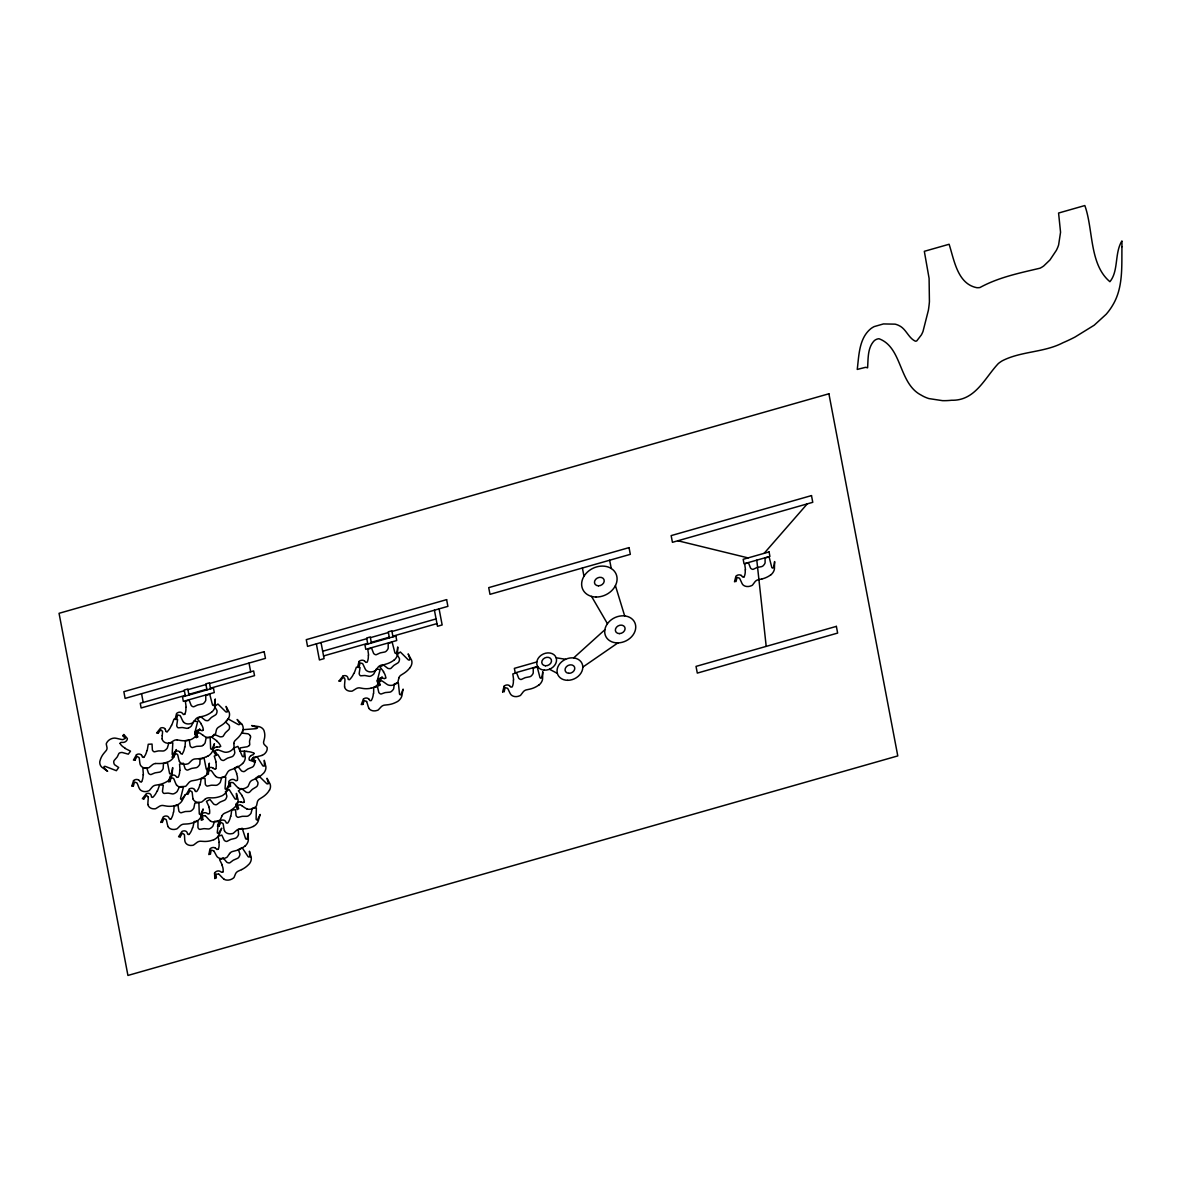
<?xml version="1.0" encoding="UTF-8"?>
<svg xmlns="http://www.w3.org/2000/svg" width="1181" height="1181" viewBox="0 0 1181 1181"><rect width="100%" height="100%" fill="white"/><g stroke="black" fill="none" stroke-linecap="round" stroke-linejoin="round"><path stroke-width="1.5" d="M504.198 691.653L505.099 687.622L507.609 688.316A22.424 18.01 -25.6 0 1 508.553 690.103L509.424 691.977A21.155 16.977 -25.6 0 0 510.974 694.694A7.809 6.274 -25.6 0 0 518.001 696.377L519.92 695.712A3.883 3.115 -25.6 0 0 520.673 695.181L523.227 691.845A5.019 4.03 -25.6 0 1 526.091 689.94L530.018 689.084A19.56 15.707 -25.6 0 0 537.473 685.954L539.008 684.891M143.388 774.736L142.886 768.595L146.68 767.68L148.466 773.127A5.123 4.104 -25.6 0 0 148.85 773.57A8.208 6.599 -25.6 0 0 149.234 773.924L150.046 774.396A2.008 1.609 -25.6 0 0 151.138 774.485L154.49 773.068A6.333 5.078 -25.6 0 1 155.316 772.817L159.524 772.153A3.484 2.79 -25.6 0 0 161.103 771.355L162.048 770.366A11.692 9.389 -25.6 0 0 162.491 769.761L162.638 769.54A5.979 4.798 -25.6 0 0 163.17 768.477L163.436 763.59L167.451 762.616L169.547 773.289A5.89 4.724 -25.6 0 0 169.857 773.821C172.588 776.33 173.356 757.715 172.086 775.09M180.043 770.278L179.556 764.151L183.335 763.221L185.122 768.683A5.123 4.104 -25.6 0 0 185.52 769.126A8.208 6.599 -25.6 0 0 185.904 769.466L186.701 769.938A2.008 1.609 -25.6 0 0 187.794 770.027L191.145 768.61A6.333 5.078 -25.6 0 1 191.986 768.359L196.179 767.709A3.484 2.79 -25.6 0 0 197.758 766.897L198.703 765.923A11.692 9.389 -25.6 0 0 199.146 765.318L199.294 765.096A5.979 4.798 -25.6 0 0 199.84 764.033L200.091 759.147L204.106 758.172L206.203 768.846A5.89 4.724 -25.6 0 0 206.527 769.377C209.273 771.902 209.997 753.316 208.742 770.647A9.92 7.972 -25.6 0 1 204.948 776.36M133.364 786.074L134.486 782.058L136.922 782.87A22.424 18.01 -25.6 0 1 137.764 784.701L138.517 786.635A21.155 16.977 -25.6 0 0 139.919 789.425A7.809 6.274 -25.6 0 0 146.784 791.432L148.703 790.827A3.883 3.115 -25.6 0 0 149.485 790.325L152.201 787.077A5.019 4.03 -25.6 0 1 155.154 785.276L159.081 784.597A19.56 15.707 -25.6 0 0 166.639 781.748L168.219 780.744A9.92 7.972 -25.6 0 0 172.072 775.09M170.02 781.63L171.142 777.615L173.577 778.427A22.424 18.01 -25.6 0 1 174.419 780.257L175.172 782.191A21.155 16.977 -25.6 0 0 176.574 784.981M357.577 667.147L359.039 661.537M502.634 691.889L504.08 686.279M162.225 735.63L162.432 733.46A22.424 18.01 -25.6 0 0 162.535 731.364L160.764 729.755L158.033 733.357M244.201 802.061L242.976 802.622A15.25 12.238 -25.6 0 1 242.489 802.416L240.85 801.81M203.235 730.05L202.143 730.773A15.25 12.238 -25.6 0 1 201.493 730.508L199.869 729.902M385.67 678.027L384.43 678.691A15.25 12.238 -25.6 0 1 383.943 678.485L382.304 677.879M373.639 693.705L373.698 687.475L377.507 686.796L378.791 692.42A5.123 4.104 -25.6 0 0 379.131 692.893A8.208 6.599 -25.6 0 0 379.485 693.262L380.223 693.808A2.008 1.609 -25.6 0 0 381.301 693.956L384.726 692.745A6.333 5.078 -25.6 0 1 385.567 692.553L389.76 692.169A3.484 2.79 -25.6 0 0 391.383 691.461L392.387 690.531A11.692 9.389 -25.6 0 0 392.889 689.94L393.052 689.734A5.979 4.798 -25.6 0 0 393.672 688.7L394.351 683.769L398.381 683.046L399.518 693.97A5.89 4.724 -25.6 0 0 399.798 694.531L400.861 694.871L403.105 689.114L401.865 695.949A9.92 7.972 -25.6 0 1 397.643 701.47L395.945 702.326A19.56 15.707 -25.6 0 1 388.254 704.703L384.312 705.146A5.019 4.03 -25.6 0 0 381.242 706.74L378.319 709.87A3.883 3.115 -25.6 0 1 377.492 710.312L375.543 710.814A7.809 6.274 -25.6 0 1 368.871 708.379M362.803 704.511L364.25 700.525L366.582 701.499M185.018 746.938L185.447 740.664L189.255 740.162L190.185 745.89A5.123 4.104 -25.6 0 0 190.495 746.377A8.208 6.599 -25.6 0 0 190.82 746.776L191.529 747.337A2.008 1.609 -25.6 0 0 192.577 747.558L196.031 746.495A6.333 5.078 -25.6 0 1 196.887 746.333L201.05 746.141A3.484 2.79 -25.6 0 0 202.704 745.491M173.71 812.085L174.168 805.811L177.991 805.324L178.877 811.052A5.123 4.104 -25.6 0 0 179.187 811.554A8.208 6.599 -25.6 0 0 179.512 811.952L180.221 812.528A2.008 1.609 -25.6 0 0 181.269 812.735L184.723 811.687A6.333 5.078 -25.6 0 1 185.579 811.524L189.742 811.362A3.484 2.79 -25.6 0 0 191.396 810.727L192.459 809.826A11.692 9.389 -25.6 0 0 192.975 809.265L193.153 809.059A5.979 4.798 -25.6 0 0 193.846 808.055L194.835 803.124L198.88 802.608L199.279 813.665A5.89 4.724 -25.6 0 0 199.5 814.24L200.549 814.654L203.147 808.955L201.464 815.791A9.92 7.972 -25.6 0 1 196.917 821.135M235.934 804.453L237.278 809.649A1.904 1.521 -25.6 0 1 238.695 808.793L237.602 805.176L240.393 804.807A22.424 18.01 -25.6 0 1 242.194 805.944M162.284 822.434L163.982 818.492L166.211 819.599A22.424 18.01 -25.6 0 1 166.742 821.548L167.185 823.6A21.155 16.977 -25.6 0 0 168.115 826.582M230.886 816.337L231.712 810.048L235.521 809.708L236.067 815.525A5.123 4.104 -25.6 0 0 236.348 816.041A8.208 6.599 -25.6 0 0 236.643 816.455L237.307 817.06A2.008 1.609 -25.6 0 0 238.326 817.326L241.825 816.425A6.333 5.078 -25.6 0 1 242.666 816.307L246.799 816.307A3.484 2.79 -25.6 0 0 248.482 815.746L249.575 814.905A11.692 9.389 -25.6 0 0 250.136 814.359L250.313 814.152A5.979 4.798 -25.6 0 0 251.051 813.163L252.321 808.247L256.366 807.893L256.115 819.053A5.89 4.724 -25.6 0 0 256.307 819.658L257.31 820.101L260.204 814.477L258.152 821.297A9.92 7.972 -25.6 0 1 253.339 826.479M398.868 677.968L398.012 681.703A3.883 3.115 -25.6 0 1 397.525 682.426L396.004 683.725A7.809 6.274 -25.6 0 1 388.224 685.01A21.155 16.977 -25.6 0 1 385.434 683.223L383.648 681.998A22.424 18.01 -25.6 0 0 381.862 680.861L379.042 681.23L380.134 684.921M147.197 750.585L148.245 744.281L152.039 744.06L152.364 749.92A5.123 4.104 -25.6 0 0 152.629 750.452A8.208 6.599 -25.6 0 0 152.91 750.865L153.545 751.5A2.008 1.609 -25.6 0 0 154.549 751.795L158.047 750.983A6.333 5.078 -25.6 0 1 158.904 750.895L163.008 751.013A3.484 2.79 -25.6 0 0 164.705 750.496L165.827 749.669A11.692 9.389 -25.6 0 0 166.388 749.153L166.58 748.946A5.979 4.798 -25.6 0 0 167.348 747.972L168.809 743.07L172.825 742.834L172.16 754.039A5.89 4.724 -25.6 0 0 172.323 754.644L173.312 755.131L176.397 749.566L174.094 756.357A9.92 7.972 -25.6 0 1 169.119 761.42L167.348 762.085A19.56 15.707 -25.6 0 1 159.524 763.546L155.656 763.502M200.15 784.848L201.228 778.545L205.022 778.338L205.317 784.199A5.123 4.104 -25.6 0 0 205.568 784.73A8.208 6.599 -25.6 0 0 205.848 785.144L206.483 785.793A2.008 1.609 -25.6 0 0 207.487 786.088L210.986 785.291A6.333 5.078 -25.6 0 1 211.842 785.203L215.946 785.335A3.484 2.79 -25.6 0 0 217.629 784.819L218.765 784.007A11.692 9.389 -25.6 0 0 219.326 783.475L219.533 783.283A5.979 4.798 -25.6 0 0 220.301 782.309L221.777 777.408L225.792 777.187L225.069 788.406A5.89 4.724 -25.6 0 0 225.231 789.011L226.206 789.498L229.335 783.948L227.003 790.724A9.92 7.972 -25.6 0 1 221.998 795.787L220.212 796.437A19.56 15.707 -25.6 0 1 212.388 797.869L208.535 797.81A5.019 4.03 -25.6 0 0 205.287 799.035M218.972 826.257L220.877 822.36L223.032 823.57A22.424 18.01 -25.6 0 1 223.445 825.563L223.755 827.645A21.155 16.977 -25.6 0 0 224.508 830.701M222.943 871.932L221.659 872.316A15.25 12.238 -25.6 0 1 221.231 872.036L219.784 871.165A3.912 3.13 -25.6 0 0 214.514 873.084M242.858 730.02L242.282 731.6A19.56 15.707 -25.6 0 1 237.942 737.845L235.063 740.576A5.019 4.03 -25.6 0 0 233.868 743.454M237.292 780.375L235.964 780.833A15.25 12.238 -25.6 0 1 235.55 780.538L234.133 779.637A3.912 3.13 -25.6 0 0 228.834 781.438L228.966 786.974A1.904 1.521 -25.6 0 1 230.502 786.339M134.974 760.21L137.011 756.342L139.107 757.626A22.424 18.01 -25.6 0 1 139.447 759.634L139.683 761.745A21.155 16.977 -25.6 0 0 140.303 764.83A7.809 6.274 -25.6 0 0 146.267 768.152L148.216 767.916A3.883 3.115 -25.6 0 0 149.086 767.547L152.438 764.771A5.019 4.03 -25.6 0 1 155.656 763.487M192.783 827.822L194.201 821.518L197.965 821.459L197.936 827.394A5.123 4.104 -25.6 0 0 198.157 827.925A8.208 6.599 -25.6 0 0 198.408 828.368L198.999 829.032A2.008 1.609 -25.6 0 0 199.988 829.372L203.501 828.722A6.333 5.078 -25.6 0 1 204.343 828.663L208.402 828.988A3.484 2.79 -25.6 0 0 210.1 828.531L211.266 827.763A11.692 9.389 -25.6 0 0 211.857 827.261L212.063 827.069A5.979 4.798 -25.6 0 0 212.89 826.124L214.617 821.253L218.618 821.194L217.274 832.457A5.89 4.724 -25.6 0 0 217.407 833.077L218.337 833.609L221.748 828.132L219.046 834.864A9.92 7.972 -25.6 0 1 213.82 839.75M180.103 836.945L182.346 833.151L184.354 834.539A22.424 18.01 -25.6 0 1 184.561 836.576L184.664 838.717A21.155 16.977 -25.6 0 0 185.092 841.861A7.809 6.274 -25.6 0 0 190.791 845.478L192.739 845.33A3.883 3.115 -25.6 0 0 193.625 845.005L197.109 842.348A5.019 4.03 -25.6 0 1 200.371 841.212L204.195 841.448A19.56 15.707 -25.6 0 0 212.019 840.326L213.776 839.676M186.362 794.311L189.403 788.982M214.558 873.113L214.824 878.59A1.904 1.521 -25.6 0 1 216.344 877.926L216.02 874.088L218.751 874.147M215.724 768.772L214.484 769.215A15.25 12.238 -25.6 0 1 213.997 768.787L212.728 767.753M222.087 815.702L220.463 819.348A3.883 3.115 -25.6 0 1 219.843 819.998L218.101 821.061A7.809 6.274 -25.6 0 1 210.439 821.075M157.383 791.093L159.642 784.848L163.303 785.188L162.461 791.196A5.123 4.104 -25.6 0 0 162.609 791.772A8.208 6.599 -25.6 0 0 162.786 792.23L163.273 792.968A2.008 1.609 -25.6 0 0 164.174 793.425L167.687 793.13A6.333 5.078 -25.6 0 1 168.514 793.16L172.411 793.912A3.484 2.79 -25.6 0 0 174.138 793.632L175.364 792.968A11.692 9.389 -25.6 0 0 176.013 792.525L176.249 792.348A5.979 4.798 -25.6 0 0 177.165 791.477L179.527 786.723L185.358 786.384A3.883 3.115 -25.6 0 0 186.155 785.882L188.857 782.634A5.019 4.03 -25.6 0 1 191.809 780.833L195.736 780.139A19.56 15.707 -25.6 0 0 203.309 777.29L204.889 776.286M171.644 725.474L173.932 719.229L177.593 719.583L176.722 725.592A5.123 4.104 -25.6 0 0 176.87 726.167A8.208 6.599 -25.6 0 0 177.047 726.64L177.519 727.378A2.008 1.609 -25.6 0 0 178.434 727.821L181.933 727.54A6.333 5.078 -25.6 0 1 182.76 727.585L186.672 728.337A3.484 2.79 -25.6 0 0 188.384 728.072M354.093 673.45L356.367 667.206L360.043 667.56L359.172 673.569A5.123 4.104 -25.6 0 0 359.304 674.144A8.208 6.599 -25.6 0 0 359.482 674.617L359.969 675.355A2.008 1.609 -25.6 0 0 360.869 675.798L364.368 675.517A6.333 5.078 -25.6 0 1 365.195 675.562L369.107 676.314A3.484 2.79 -25.6 0 0 370.819 676.049L372.059 675.384A11.692 9.389 -25.6 0 0 372.709 674.942L372.93 674.764A5.979 4.798 -25.6 0 0 373.86 673.893L376.237 669.155L380.134 669.524L377.226 680.802A5.89 4.724 -25.6 0 0 377.256 681.437L378.717 685.718M143.787 799.006L146.503 795.389L148.26 797.013M218.205 849.228L216.832 849.479A15.25 12.238 -25.6 0 1 216.507 849.109L215.355 847.958M269.43 790.148L268.471 791.61A19.56 15.707 -25.6 0 1 262.713 797.027L259.289 799.212A5.019 4.03 -25.6 0 0 257.384 801.869L256.572 805.604A3.883 3.115 -25.6 0 1 256.085 806.328L254.565 807.627M228.464 718.284L227.505 719.76A19.56 15.707 -25.6 0 1 221.733 725.164L218.308 727.334A5.019 4.03 -25.6 0 0 216.389 729.991L215.577 733.726A3.883 3.115 -25.6 0 1 215.09 734.449L213.554 735.748A7.809 6.274 -25.6 0 1 205.789 737.033A21.155 16.977 -25.6 0 1 202.999 735.261M339.036 680.979L343.007 676.034M184.649 714.343L183.454 714.535A15.25 12.238 -25.6 0 1 183.04 714.047L181.977 712.837A3.912 3.13 -25.6 0 0 176.545 713.531L175.142 719.17A1.904 1.521 -25.6 0 1 176.751 718.845L177.622 714.904L180.117 715.597A22.424 18.01 -25.6 0 1 181.062 717.369L181.933 719.259A21.155 16.977 -25.6 0 0 183.498 721.96M743.986 576.918L742.775 577.11A15.25 12.238 -25.6 0 1 742.377 576.623L741.314 575.413M141.543 781.689L140.273 781.94A15.25 12.238 -25.6 0 1 139.904 781.423L139.033 780.287M229.601 853.553L227.239 856.978A3.883 3.115 -25.6 0 1 226.501 857.524L224.626 858.307A7.809 6.274 -25.6 0 1 217.363 857.007A21.155 16.977 -25.6 0 1 215.724 854.306L214.721 852.49A22.424 18.01 -25.6 0 0 213.672 850.778M409.94 667.737L410.899 666.261A9.92 7.972 -25.6 0 0 411.564 660.135C403.489 645.505 412.745 661.39 408.744 660.031A5.89 4.724 -25.6 0 1 408.139 659.721L400.359 652.001L397.008 654.436L399.399 658.481A5.979 4.798 -25.6 0 1 399.458 659.559L399.429 659.795A11.692 9.389 -25.6 0 1 399.326 660.474L398.942 661.64A3.484 2.79 -25.6 0 1 397.864 662.94L394.159 665.198A6.333 5.078 -25.6 0 0 393.494 665.744L391.014 668.269A2.008 1.609 -25.6 0 1 389.922 668.653L388.889 668.594A8.208 6.599 -25.6 0 1 388.328 668.49A5.123 4.104 -25.6 0 1 387.708 668.284L383.043 664.623L381.05 665.198A5.019 4.03 -25.6 0 0 378.156 667.088L375.632 670.439A3.883 3.115 -25.6 0 1 374.864 670.97L372.96 671.649A7.809 6.274 -25.6 0 1 365.859 670.011A21.155 16.977 -25.6 0 1 364.398 667.221L363.512 665.346A22.424 18.01 -25.6 0 0 362.582 663.56L360.057 662.881L359.157 666.896A1.904 1.521 -25.6 0 0 357.607 667.176M133.542 780.671L131.785 786.251A1.904 1.521 -25.6 0 1 133.394 786M236.082 805.826L234.842 807.154A19.56 15.707 -25.6 0 1 228.184 811.687L224.449 813.31A5.019 4.03 -25.6 0 0 222.058 815.702M182.14 753.891L180.87 753.773A15.25 12.238 -25.6 0 1 180.663 753.345L179.896 751.943M170.802 819.024L169.606 819.038A15.25 12.238 -25.6 0 1 169.326 818.477L168.558 817.075A3.912 3.13 -25.6 0 0 163.244 816.927L160.734 822.434A1.904 1.521 -25.6 0 1 162.328 822.36M764.137 553.328L807.287 503.859M363.438 699.063L361.238 704.585A1.904 1.521 -25.6 0 1 362.847 704.437M143.669 757.39L142.443 757.183A15.25 12.238 -25.6 0 1 142.266 756.726L141.661 755.25M242.577 763.472L241.204 764.712A19.56 15.707 -25.6 0 1 234.148 768.654L230.295 769.953A5.019 4.03 -25.6 0 0 227.667 772.138L225.645 775.681A3.883 3.115 -25.6 0 1 224.951 776.286L223.135 777.187A7.809 6.274 -25.6 0 1 215.665 776.463M249.206 745.506L248.35 746.156A8.208 6.599 -25.6 0 1 247.803 746.466A5.123 4.104 -25.6 0 1 247.139 746.761L240.26 747.883L239.743 751.205L246.859 751.249M188.871 834.509L187.676 834.244A15.25 12.238 -25.6 0 1 187.528 833.771L187.011 832.265A3.912 3.13 -25.6 0 0 181.889 831.483L178.597 836.753A1.904 1.521 -25.6 0 1 180.147 836.886M573.671 657.906L604.864 629.753M136.465 754.762L133.453 760.092A1.904 1.521 -25.6 0 1 135.018 760.136M245.087 845.95L243.611 847.072A19.56 15.707 -25.6 0 1 236.289 850.527L232.377 851.545A5.019 4.03 -25.6 0 0 229.572 853.538M205.302 799.065L201.951 801.84A3.883 3.115 -25.6 0 1 201.08 802.194L199.117 802.445M211.532 712.173L209.997 713.25A19.56 15.707 -25.6 0 1 202.541 716.38L198.615 717.221A5.019 4.03 -25.6 0 0 195.706 719.111L193.197 722.462A3.883 3.115 -25.6 0 1 192.429 722.993L190.525 723.673A7.809 6.274 -25.6 0 1 183.424 722.034M393.967 660.149L392.446 661.212A19.56 15.707 -25.6 0 1 384.976 664.357L379.883 666.925L383.677 671.664M770.853 574.748L769.333 575.826A19.56 15.707 -25.6 0 1 761.863 578.97M167.008 731.762L165.783 731.423A15.25 12.238 -25.6 0 1 165.709 730.936L165.414 729.356M202.704 745.491L203.767 744.606A11.692 9.389 -25.6 0 0 204.283 744.045L204.461 743.838A5.979 4.798 -25.6 0 0 205.14 742.819L206.114 737.904L210.159 737.357L210.617 748.4A5.89 4.724 -25.6 0 0 210.838 748.99L211.886 749.389L214.455 743.69L212.801 750.525A9.92 7.972 -25.6 0 1 208.284 755.884M582.809 667.103L617.929 642.892M208.24 755.81L206.557 756.667M196.858 821.075L195.19 821.917A19.56 15.707 -25.6 0 1 187.425 823.925L183.498 824.161A5.019 4.03 -25.6 0 0 180.353 825.622L177.253 828.619A3.883 3.115 -25.6 0 1 176.412 829.032L174.463 829.431A7.809 6.274 -25.6 0 1 168.027 826.641M253.295 826.405L251.583 827.187A19.56 15.707 -25.6 0 1 243.773 828.87L239.891 828.929A5.019 4.03 -25.6 0 0 236.672 830.258L233.439 833.151A3.883 3.115 -25.6 0 1 232.583 833.535L230.62 833.845A7.809 6.274 -25.6 0 1 224.405 830.76M251.154 755.5L252.985 754.748A15.25 12.238 -25.6 0 0 253.546 754.541L253.959 753.36M241.633 869.6L237.927 871.298A5.019 4.03 -25.6 0 0 235.58 873.719L234.074 877.38A3.883 3.115 -25.6 0 1 233.469 878.044L231.756 879.122A7.809 6.274 -25.6 0 1 224.065 879.284M188.384 728.072L189.624 727.407A11.692 9.389 -25.6 0 0 190.274 726.965L190.495 726.787A5.979 4.798 -25.6 0 0 191.425 725.931L193.802 721.178L197.685 721.547L194.791 732.825A5.89 4.724 -25.6 0 0 194.821 733.46L196.282 737.741A1.904 1.521 -25.6 0 1 197.699 736.87M253.384 757.42L251.464 759.457L255.539 760.726M176.161 805.309L174.375 805.796A19.56 15.707 -25.6 0 1 166.595 806.106L162.904 805.472A5.019 4.03 -25.6 0 0 159.568 806.239L155.833 808.586A3.883 3.115 -25.6 0 1 154.932 808.823L152.999 808.793A7.809 6.274 -25.6 0 1 147.876 804.541M184.354 690.693L140.244 703.271L141.144 707.965L185.24 695.388M187.941 689.674L205.952 684.537M209.539 683.519L253.635 670.941L254.535 675.635L210.425 688.213M322.679 651.248L366.789 638.67M370.376 637.651L388.387 632.514M391.974 631.481L436.069 618.918M188.827 694.369L206.837 689.232M323.579 655.942L367.675 643.365M371.277 642.346L389.272 637.209M392.86 636.175L436.97 623.612M536.824 661.951L514.37 668.357L515.226 672.845L537.68 666.453M370.996 688.228L372.797 687.741A9.92 7.972 -25.6 0 0 378.599 683.43L382.186 676.905L377.772 682.293L377.389 680.507A3.912 3.13 -25.6 0 1 382.26 677.953M761.863 578.956L757.936 579.812A5.019 4.03 -25.6 0 0 755.043 581.702L752.518 585.053A3.883 3.115 -25.6 0 1 751.751 585.569L749.846 586.263A7.809 6.274 -25.6 0 1 742.746 584.625A21.155 16.977 -25.6 0 1 741.299 581.834L740.398 579.96A22.424 18.01 -25.6 0 0 739.468 578.173L737.062 577.376L736.043 581.51A1.904 1.521 -25.6 0 0 734.493 581.79L735.925 576.151A3.912 3.13 -25.6 0 1 741.24 575.487M198.792 758.704L194.88 758.955A5.019 4.03 -25.6 0 0 191.735 760.431L188.65 763.443A3.883 3.115 -25.6 0 1 187.809 763.856L185.86 764.269A7.809 6.274 -25.6 0 1 179.394 761.509M217.097 746.85L218.928 747.071A15.25 12.238 -25.6 0 0 219.474 747.16L220.552 746.274M177.12 739.882L180.811 740.517A19.56 15.707 -25.6 0 0 188.561 740.236L190.362 739.764A9.92 7.972 -25.6 0 0 196.164 735.453L199.751 728.928L195.249 734.331L194.954 732.53A3.912 3.13 -25.6 0 1 199.825 729.991M556.162 657.787L565.581 659.278M255.096 762.085L249.516 760.165M217.466 749.728L214.735 750.658L216.861 753.862A1.904 1.521 -25.6 0 0 215.695 754.91L212.846 750.319A3.912 3.13 -25.6 0 1 217.083 746.923M677.909 540.765L748.104 557.904M549.46 669.258L557.343 673.377M124.743 748.252L130.501 751.16L128.316 754.172L122.145 752.474A5.123 4.104 -25.6 0 0 121.436 752.504A8.208 6.599 -25.6 0 0 120.846 752.577L119.798 752.858A2.008 1.609 -25.6 0 0 118.853 753.552L117.45 756.534A6.333 5.078 -25.6 0 1 117.008 757.213L114.277 760.357A3.484 2.79 -25.6 0 0 113.73 761.848L113.848 762.985A11.692 9.389 -25.6 0 0 114.026 763.605L114.114 763.827A5.979 4.798 -25.6 0 0 114.616 764.742L118.676 767.502L116.373 770.691L105.389 766.439A5.89 4.724 -25.6 0 0 104.666 766.366C100.533 766.868 115.325 776.758 101.802 767.178A9.92 7.972 -25.6 0 1 99.794 761.627L100.252 760.033A19.56 15.707 -25.6 0 1 103.721 753.493L106.231 750.511A5.019 4.03 -25.6 0 0 107.013 747.588L106.275 744.074A3.883 3.115 -25.6 0 1 106.452 743.277L107.441 741.668A7.809 6.274 -25.6 0 1 114.631 738.081A21.155 16.977 -25.6 0 1 118.144 738.73L120.447 739.232A22.424 18.01 -25.6 0 0 122.706 739.66L125.348 738.435L122.706 735.571M202.984 735.276L201.213 734.021A22.424 18.01 -25.6 0 0 199.412 732.884L196.607 733.253L197.699 736.944M242.208 805.929L243.98 807.184A21.155 16.977 -25.6 0 0 246.844 808.837M205.287 815.82L202.63 815.584L202.778 819.644M216.773 740.782L211.62 737.165L214.189 734.361L219.932 736.782A5.123 4.104 -25.6 0 0 220.611 736.841A8.208 6.599 -25.6 0 0 221.201 736.826L222.264 736.664A2.008 1.609 -25.6 0 0 223.268 736.073L225.084 733.209A6.333 5.078 -25.6 0 1 225.601 732.56L228.73 729.681A3.484 2.79 -25.6 0 0 229.468 728.234L229.527 727.068A11.692 9.389 -25.6 0 0 229.439 726.418L229.394 726.197A5.979 4.798 -25.6 0 0 229.055 725.208L225.512 721.945L228.228 718.978L238.252 724.514A5.89 4.724 -25.6 0 0 238.946 724.676L240.112 724.189L237.145 719.465L241.825 724.174M509.469 685.556L510.532 686.766A15.25 12.238 -25.6 0 0 510.842 687.15L512.2 686.958A16.888 13.567 -25.6 0 0 513.307 680.079M364.427 660.799L365.475 662.024A15.25 12.238 -25.6 0 0 365.785 662.393L367.158 662.216A16.888 13.567 -25.6 0 0 368.251 655.322M368.782 698.901L369.638 700.244A15.25 12.238 -25.6 0 0 369.889 700.658L371.233 700.613A16.888 13.567 -25.6 0 0 373.285 693.764M213.658 850.778L211.192 850.099L210.425 854.232A1.904 1.521 -25.6 0 0 208.875 854.586L209.967 848.932A3.912 3.13 -25.6 0 1 215.296 848.032M242.194 795.595L238.385 790.871L241.544 788.568L246.239 792.215A5.123 4.104 -25.6 0 0 246.844 792.407A8.208 6.599 -25.6 0 0 247.405 792.525L248.438 792.569A2.008 1.609 -25.6 0 0 249.545 792.185L252.011 789.661A6.333 5.078 -25.6 0 1 252.675 789.115L256.366 786.856A3.484 2.79 -25.6 0 0 257.458 785.542L257.827 784.376A11.692 9.389 -25.6 0 0 257.93 783.697L257.945 783.461A5.979 4.798 -25.6 0 0 257.901 782.383L255.495 778.353L258.831 775.902L266.655 783.608A5.89 4.724 -25.6 0 0 267.246 783.904L268.471 783.667L267.009 778.264L270.08 784.007A9.92 7.972 -25.6 0 1 269.519 790.163M201.228 723.687L197.448 718.963L200.608 716.646L205.273 720.307A5.123 4.104 -25.6 0 0 205.893 720.513A8.208 6.599 -25.6 0 0 206.454 720.617L207.487 720.676A2.008 1.609 -25.6 0 0 208.579 720.292L211.059 717.768A6.333 5.078 -25.6 0 1 211.724 717.221L215.429 714.977A3.484 2.79 -25.6 0 0 216.522 713.664L216.891 712.497A11.692 9.389 -25.6 0 0 216.994 711.818L217.009 711.582A5.979 4.798 -25.6 0 0 216.964 710.504L214.573 706.459L217.924 704.024L225.704 711.744A5.89 4.724 -25.6 0 0 226.309 712.054L227.534 711.803L226.088 706.4L229.129 712.158A9.92 7.972 -25.6 0 1 228.553 718.314M250.313 735.778L249.737 735.04A11.692 9.389 -25.6 0 0 249.102 734.464L248.911 734.331A5.979 4.798 -25.6 0 0 247.936 733.785L242.533 733.18L243.079 729.666L255.967 728.677A5.89 4.724 -25.6 0 0 256.705 728.441L257.65 727.658L251.627 725.547L259.052 726.64A9.92 7.972 -25.6 0 1 263.924 730.33L264.337 731.807A19.56 15.707 -25.6 0 1 264.441 738.524L263.599 741.948A5.019 4.03 -25.6 0 0 264.382 744.635L266.965 747.189A3.883 3.115 -25.6 0 1 267.201 747.913L267.113 749.61A7.809 6.274 -25.6 0 1 262.049 755.427M591.548 596.405L607.433 623.686M194.585 789.498L195.19 790.975A15.25 12.238 -25.6 0 0 195.352 791.432L196.666 791.55A16.888 13.567 -25.6 0 0 199.781 784.863M222.294 865.068L219.592 859.709L223.061 857.834L226.826 862.233A5.123 4.104 -25.6 0 0 227.372 862.529A8.208 6.599 -25.6 0 0 227.889 862.735L228.863 862.942A2.008 1.609 -25.6 0 0 230 862.706L232.849 860.521A6.333 5.078 -25.6 0 1 233.602 860.063L237.573 858.321A3.484 2.79 -25.6 0 0 238.872 857.155L239.463 856.018A11.692 9.389 -25.6 0 0 239.684 855.354L239.758 855.118A5.979 4.798 -25.6 0 0 239.92 854.025L238.414 849.567L242.09 847.589L248.04 856.579A5.89 4.724 -25.6 0 0 248.556 856.978L249.781 856.904L249.442 851.206L251.243 857.495M120.063 743.248L121.053 742.362A15.25 12.238 -25.6 0 1 121.628 742.391L123.503 742.406A3.912 3.13 -25.6 0 0 127.371 738.538L123.798 734.434A1.904 1.521 -25.6 0 1 122.75 735.63M209.037 806.771L206.468 801.338L209.982 799.522L213.613 804.01A5.123 4.104 -25.6 0 0 214.16 804.32A8.208 6.599 -25.6 0 0 214.662 804.527L215.621 804.748A2.008 1.609 -25.6 0 0 216.758 804.556L219.651 802.401A6.333 5.078 -25.6 0 1 220.404 801.958L224.42 800.29A3.484 2.79 -25.6 0 0 225.748 799.153L226.353 798.016A11.692 9.389 -25.6 0 0 226.59 797.352L226.678 797.116A5.979 4.798 -25.6 0 0 226.855 796.009L225.468 791.521L229.188 789.602L234.886 798.74A5.89 4.724 -25.6 0 0 235.403 799.138L236.613 799.094L236.421 793.366L238.06 799.714A9.92 7.972 -25.6 0 1 236.17 805.87M236.835 773.57L234.31 768.122L237.824 766.321L241.426 770.839A5.123 4.104 -25.6 0 0 241.957 771.149A8.208 6.599 -25.6 0 0 242.459 771.355L243.434 771.592A2.008 1.609 -25.6 0 0 244.57 771.385L247.464 769.259A6.333 5.078 -25.6 0 1 248.231 768.816L252.247 767.163A3.484 2.79 -25.6 0 0 253.575 766.026L254.195 764.904A11.692 9.389 -25.6 0 0 254.446 764.24L254.52 764.004A5.979 4.798 -25.6 0 0 254.712 762.896L253.354 758.394L258.285 756.342A21.155 16.977 -25.6 0 0 262.005 755.353M615.419 585.628L624.675 615.906M230.487 786.413L230.295 782.486L233.011 782.604A22.424 18.01 -25.6 0 1 234.458 784.066L235.875 785.631A21.155 16.977 -25.6 0 0 238.193 787.816M216.079 761.848L214.263 756.106L217.909 754.6L220.891 759.501A5.123 4.104 -25.6 0 0 221.378 759.855A8.208 6.599 -25.6 0 0 221.851 760.121L222.766 760.431A2.008 1.609 -25.6 0 0 223.888 760.343L226.988 758.438A6.333 5.078 -25.6 0 1 227.785 758.069L231.904 756.755A3.484 2.79 -25.6 0 0 233.336 755.722L234.074 754.644A11.692 9.389 -25.6 0 0 234.399 753.995L234.488 753.758A5.979 4.798 -25.6 0 0 234.812 752.651L234.015 747.972L237.883 746.377L242.312 756.18A5.89 4.724 -25.6 0 0 242.755 756.637L243.936 756.711L244.482 750.88L245.279 757.479A9.92 7.972 -25.6 0 1 242.651 763.531M609.662 560.222L611.241 568.489M582.395 568.002L583.975 576.254M439.081 608.865L442.152 624.956L437.487 626.284L434.416 610.193M392.993 636.854L391.841 630.816L388.254 631.835L389.405 637.873M371.395 643.01L370.244 636.972L366.656 637.991L367.808 644.029M321.025 642.523L324.081 658.629L319.416 659.958L316.36 643.866M249.014 663.058L250.667 671.782M210.558 688.877L209.406 682.839L205.819 683.858L206.97 689.896M188.96 695.033L187.809 688.995L184.221 690.029L185.373 696.052M141.558 693.705L143.211 702.429M756.8 560.163L766.203 646.376M219.253 842.26L218.042 836.296L221.777 835.07L224.213 840.237A5.123 4.104 -25.6 0 0 224.656 840.651A8.208 6.599 -25.6 0 0 225.084 840.946L225.955 841.344A2.008 1.609 -25.6 0 0 227.062 841.33L230.295 839.647A6.333 5.078 -25.6 0 1 231.107 839.322L235.285 838.318A3.484 2.79 -25.6 0 0 236.791 837.388L237.632 836.34A11.692 9.389 -25.6 0 0 238.016 835.72L238.134 835.484A5.979 4.798 -25.6 0 0 238.562 834.406L238.252 829.608L242.208 828.294L245.559 838.54A5.89 4.724 -25.6 0 0 245.943 839.041L247.109 839.204L248.217 833.358L248.335 840.075A9.92 7.972 -25.6 0 1 245.161 845.995M233.897 743.454L234.059 747.101A3.883 3.115 -25.6 0 1 233.764 747.883L232.583 749.404A7.809 6.274 -25.6 0 1 225.069 752.238A21.155 16.977 -25.6 0 1 221.762 751.16L219.607 750.393A22.424 18.01 -25.6 0 0 217.481 749.714M745.506 569.847L744.665 563.795L748.444 562.717L750.54 568.046A5.123 4.104 -25.6 0 0 750.954 568.474A8.208 6.599 -25.6 0 0 751.352 568.799L752.194 569.227A2.008 1.609 -25.6 0 0 753.301 569.272L756.593 567.721A6.333 5.078 -25.6 0 1 757.42 567.441L761.612 566.614A3.484 2.79 -25.6 0 0 763.162 565.758L764.048 564.739A11.692 9.389 -25.6 0 0 764.476 564.119L764.609 563.898A5.979 4.798 -25.6 0 0 765.096 562.82L765.081 557.978L769.082 556.841L771.769 567.308A5.89 4.724 -25.6 0 0 772.123 567.84C774.943 570.349 774.766 551.704 774.426 568.991A9.92 7.972 -25.6 0 1 770.913 574.807M513.661 679.976L512.834 673.923L516.599 672.86L518.695 678.189A5.123 4.104 -25.6 0 0 519.109 678.603A8.208 6.599 -25.6 0 0 519.507 678.927L520.349 679.37A2.008 1.609 -25.6 0 0 521.456 679.4L524.748 677.864A6.333 5.078 -25.6 0 1 525.575 677.584L529.767 676.757A3.484 2.79 -25.6 0 0 531.317 675.886L532.218 674.868A11.692 9.389 -25.6 0 0 532.631 674.262L532.764 674.026A5.979 4.798 -25.6 0 0 533.251 672.963L533.236 668.106L537.237 666.97L539.924 677.451A5.89 4.724 -25.6 0 0 540.278 677.968C543.098 680.477 542.935 661.832 542.581 679.134A9.92 7.972 -25.6 0 1 539.082 684.95M368.62 655.234L367.778 649.181L371.543 648.103L373.639 653.433A5.123 4.104 -25.6 0 0 374.067 653.861A8.208 6.599 -25.6 0 0 374.466 654.185L375.307 654.628A2.008 1.609 -25.6 0 0 376.414 654.658L379.706 653.123A6.333 5.078 -25.6 0 1 380.533 652.827L384.726 652.015A3.484 2.79 -25.6 0 0 386.276 651.144L387.161 650.126A11.692 9.389 -25.6 0 0 387.575 649.506L387.722 649.284A5.979 4.798 -25.6 0 0 388.195 648.207L388.195 643.365L392.181 642.228L394.882 652.709A5.89 4.724 -25.6 0 0 395.236 653.226C398.056 655.735 397.879 637.09 397.539 654.377A9.92 7.972 -25.6 0 1 394.026 660.209M186.17 707.257L185.343 701.204L189.108 700.126L191.204 705.456A5.123 4.104 -25.6 0 0 191.617 705.884A8.208 6.599 -25.6 0 0 192.031 706.208L192.872 706.651A2.008 1.609 -25.6 0 0 193.979 706.681L197.271 705.146A6.333 5.078 -25.6 0 1 198.098 704.865L202.291 704.038A3.484 2.79 -25.6 0 0 203.841 703.167L204.726 702.149A11.692 9.389 -25.6 0 0 205.14 701.529L205.273 701.307A5.979 4.798 -25.6 0 0 205.76 700.244L205.76 695.388L209.746 694.251L212.447 704.732A5.89 4.724 -25.6 0 0 212.801 705.249C215.621 707.759 215.444 689.114 215.104 706.415A9.92 7.972 -25.6 0 1 211.591 712.232M745.137 569.936A16.888 13.567 -25.6 0 1 744.163 576.845M200.932 723.894A16.888 13.567 -25.6 0 1 203.353 730.02M179.807 752.002A3.912 3.13 -25.6 0 0 174.567 751.825L172.072 757.316A1.904 1.521 -25.6 0 1 173.681 757.242L175.305 753.375L177.549 754.467A22.424 18.01 -25.6 0 1 178.095 756.416L178.552 758.468A21.155 16.977 -25.6 0 0 179.482 761.45M184.649 746.983A16.888 13.567 -25.6 0 1 182.317 753.832M206.557 756.652A19.56 15.707 -25.6 0 1 198.792 758.704M339.05 681.024A1.904 1.521 -25.6 0 1 340.541 681.275C340.719 679.296 344.631 675.547 344.941 679.341A22.424 18.01 -25.6 0 1 344.852 681.437L344.66 683.607A21.155 16.977 -25.6 0 0 344.631 686.84M342.977 675.99A3.912 3.13 -25.6 0 1 347.76 677.377L348.144 678.913A15.25 12.238 -25.6 0 0 348.218 679.4L349.443 679.739A16.888 13.567 -25.6 0 0 353.739 673.406M370.996 688.198A19.56 15.707 -25.6 0 1 363.246 688.508L359.555 687.859A5.019 4.03 -25.6 0 0 356.219 688.626L352.469 690.959A3.883 3.115 -25.6 0 1 351.569 691.195L349.65 691.151A7.809 6.274 -25.6 0 1 344.527 686.884M212.669 767.827A3.912 3.13 -25.6 0 0 207.325 769.097L206.808 774.706A1.904 1.521 -25.6 0 1 208.387 774.205L208.638 770.278L211.281 770.647A22.424 18.01 -25.6 0 1 212.521 772.256L213.717 773.968A21.155 16.977 -25.6 0 0 215.739 776.389M215.724 761.981A16.888 13.567 -25.6 0 1 215.843 768.772M170.064 781.556A1.904 1.521 -25.6 0 0 168.484 781.852L170.197 776.227A3.912 3.13 -25.6 0 1 175.497 775.784L176.559 776.98A15.25 12.238 -25.6 0 0 176.84 777.378L178.213 777.246A16.888 13.567 -25.6 0 0 179.674 770.352M176.486 785.04A7.809 6.274 -25.6 0 0 183.439 786.974L180.56 798.356A5.89 4.724 -25.6 0 0 180.604 799.006L181.446 799.64L185.506 794.459L181.963 800.998A9.92 7.972 -25.6 0 1 176.19 805.398M255.155 762.07A1.904 1.521 -25.6 0 1 255.465 760.682M249.457 760.195A3.912 3.13 -25.6 0 1 251.199 755.574M246.799 751.574A16.888 13.567 -25.6 0 1 254.033 753.257M253.384 757.405A22.424 18.01 -25.6 0 1 255.79 756.844L257.015 756.593L262.713 765.672A5.89 4.724 -25.6 0 0 263.215 766.07L264.426 766.041L264.278 760.298L265.873 766.661A9.92 7.972 -25.6 0 1 263.939 772.817L262.61 774.101A19.56 15.707 -25.6 0 1 255.923 778.589L252.188 780.213A5.019 4.03 -25.6 0 0 249.767 782.575L248.158 786.221A3.883 3.115 -25.6 0 1 247.523 786.871L245.796 787.919A7.809 6.274 -25.6 0 1 238.134 787.889M249.206 745.506A2.008 1.609 -25.6 0 0 249.752 744.576L249.531 741.594A6.333 5.078 -25.6 0 1 249.59 740.856L250.579 737.195A3.484 2.79 -25.6 0 0 250.328 735.778M236.495 773.732A16.888 13.567 -25.6 0 1 237.411 780.361M186.377 794.355A1.904 1.521 -25.6 0 1 187.927 794.355L189.949 790.576L192.031 791.861A22.424 18.01 -25.6 0 1 192.355 793.883L192.577 795.979A21.155 16.977 -25.6 0 0 193.182 799.079M189.373 788.938A3.912 3.13 -25.6 0 1 194.496 789.558M199.117 802.43A7.809 6.274 -25.6 0 1 193.094 799.124M363.408 699.019A3.912 3.13 -25.6 0 1 368.708 698.96M368.959 708.32A21.155 16.977 -25.6 0 1 367.852 705.397L367.261 703.404A22.424 18.01 -25.6 0 0 366.612 701.484M202.792 819.57A1.904 1.521 -25.6 0 0 201.301 820.234L201.139 814.698A3.912 3.13 -25.6 0 1 206.321 812.927L207.797 813.739A15.25 12.238 -25.6 0 0 208.21 814.034L209.539 813.561A16.888 13.567 -25.6 0 0 208.697 806.933M210.513 820.987A21.155 16.977 -25.6 0 1 208.181 818.802L206.749 817.252A22.424 18.01 -25.6 0 0 205.302 815.805M219.016 826.183A1.904 1.521 -25.6 0 0 217.452 826.228L220.271 820.795A3.912 3.13 -25.6 0 1 225.423 821.194L226.176 822.581A15.25 12.238 -25.6 0 0 226.353 823.024L227.682 823.113A16.888 13.567 -25.6 0 0 230.531 816.366M192.414 827.807A16.888 13.567 -25.6 0 1 189.063 834.48M221.969 865.245A16.888 13.567 -25.6 0 1 223.106 871.814M251.228 857.495A9.92 7.972 -25.6 0 1 249.501 863.665L248.202 864.964A19.56 15.707 -25.6 0 1 241.633 869.6M224.124 879.21A21.155 16.977 -25.6 0 1 221.748 877.07L220.271 875.549A22.424 18.01 -25.6 0 0 218.78 874.132M218.884 842.363A16.888 13.567 -25.6 0 1 218.323 849.242M235.875 804.438A3.912 3.13 -25.6 0 1 240.806 801.899M241.898 795.817A16.888 13.567 -25.6 0 1 244.349 801.929M254.55 807.612A7.809 6.274 -25.6 0 1 246.799 808.926M173.356 812.129A16.888 13.567 -25.6 0 1 170.979 818.979M143.846 798.947A1.904 1.521 -25.6 0 0 142.37 798.71L146.296 793.706A3.912 3.13 -25.6 0 1 151.065 795.034L151.463 796.57A15.25 12.238 -25.6 0 0 151.522 797.057L152.762 797.382A16.888 13.567 -25.6 0 0 157.043 791.049M147.965 804.512A21.155 16.977 -25.6 0 1 148.024 801.264L148.186 799.094A22.424 18.01 -25.6 0 0 148.289 797.013M133.497 780.641A3.912 3.13 -25.6 0 1 138.841 780.228M143.019 774.81A16.888 13.567 -25.6 0 1 141.661 781.719M216.522 741.033A16.888 13.567 -25.6 0 1 220.67 746.23M241.825 724.189A9.92 7.972 -25.6 0 1 242.946 730.035M136.435 754.718A3.912 3.13 -25.6 0 1 141.572 755.309M146.843 750.599A16.888 13.567 -25.6 0 1 143.846 757.346M502.663 691.918A1.904 1.521 -25.6 0 1 504.228 691.564M504.036 686.25A3.912 3.13 -25.6 0 1 509.395 685.615M358.994 661.508A3.912 3.13 -25.6 0 1 364.353 660.873M378.761 685.733A1.904 1.521 -25.6 0 1 380.134 684.847M383.367 671.871A16.888 13.567 -25.6 0 1 385.788 677.997M409.925 667.723A19.56 15.707 -25.6 0 1 404.168 673.14L400.743 675.311A5.019 4.03 -25.6 0 0 398.838 677.968M185.816 707.345A16.888 13.567 -25.6 0 1 184.827 714.254M158.092 733.298A1.904 1.521 -25.6 0 0 156.615 733.047L160.572 728.057A3.912 3.13 -25.6 0 1 165.325 729.4M171.304 725.429A16.888 13.567 -25.6 0 1 167.097 731.821M177.12 739.867A5.019 4.03 -25.6 0 0 173.769 740.649L170.034 742.982A3.883 3.115 -25.6 0 1 169.134 743.218L167.2 743.174A7.809 6.274 -25.6 0 1 162.092 738.907M162.196 738.863A21.155 16.977 -25.6 0 1 162.255 735.63M124.965 747.972A16.888 13.567 -25.6 0 1 119.975 743.41M1121.95 246.696C1121.625 266.227 1123.308 287.426 1112.871 304.919A57.618 46.266 -25.6 0 1 1106.169 314.264L1094.211 325.203L1075.02 337.043A142.207 114.158 -25.6 0 1 1062.9 342.77C1043.886 352.676 1021.24 351.082 1002.3 360.781A29.392 23.605 -25.6 0 0 998.388 363.497C984.659 377.994 975.388 400.92 951.546 400.256A61.678 49.513 -25.6 0 1 942.512 400.654L928.857 398.573A42.9 34.441 -25.6 0 1 921.106 395.074C898.549 383.426 902.417 347.347 878.989 338.74A6.51 5.226 -25.6 0 0 876.597 339.301A7.278 5.831 -25.6 0 0 874.28 340.689C867.43 347.731 868.256 358.758 867.592 367.852A8.09 6.496 -25.6 0 0 865.452 367.35L857.244 369.432C858.971 355.496 858.971 338.312 870.869 328.643A18.01 14.452 -25.6 0 1 874.191 326.591L883.447 323.934L895.065 324.155A19.737 15.84 -25.6 0 1 898.771 325.469C906.093 328.613 908.307 337.928 915.305 341.161A2.377 1.904 -25.6 0 0 916.781 340.881L921.401 334.858A46.871 37.63 -25.6 0 0 922.996 331.477L928.384 310.263A147.595 118.499 -25.6 0 0 929.417 301.672L929.093 278.362L924.324 251.317L949.111 244.26C954.145 259.776 957.392 283.824 976.761 287.677A12.533 10.068 -25.6 0 0 979.95 287.529C998.727 277.255 1019.454 273.077 1040.048 268.19A21.834 17.538 -25.6 0 0 1043.738 265.946L1049.939 259.982L1056.316 250.416A38.796 31.149 -25.6 0 0 1058.619 244.939L1060.553 232.244L1058.575 213.038L1084.822 205.553C1093.444 229.306 1089.148 264.337 1109.904 281.698C1118.791 270.921 1114.347 253.147 1121.92 240.924L1121.95 246.696M828.9 393.775L59.05 613.308L127.932 975.447L897.781 755.914L828.9 393.775M264.175 651.676L123.843 691.682L125.112 698.399L265.459 658.378L264.175 651.676M446.61 599.638L306.278 639.659L307.547 646.376L447.894 606.355L446.61 599.638M629.045 547.615L488.713 587.636L489.997 594.338L630.329 554.332L629.045 547.615M811.495 495.592L671.148 535.613L672.432 542.315L812.764 502.309L811.495 495.592M213.436 688.051L182.494 696.879L183.35 701.366L214.292 692.553L213.436 688.051M395.871 636.028L364.929 644.856L365.785 649.343L396.727 640.53L395.871 636.028M769.067 551.926L743.174 559.307L744.03 563.795L769.923 556.413L769.067 551.926M836.369 626.373L696.022 666.394L697.307 673.096L837.639 633.075L836.369 626.373M598.457 585.82A5.049 4.045 -25.6 0 0 603.949 579.472A5.049 4.045 -25.6 0 0 595.637 579.384A5.049 4.045 -25.6 0 0 598.457 585.82M619.435 633.606A5.049 4.045 -25.6 0 0 624.779 627.185A5.049 4.045 -25.6 0 0 616.452 627.259A5.049 4.045 -25.6 0 0 619.435 633.606M545.474 665.774A5.049 4.045 -25.6 0 0 551.32 659.662A5.049 4.045 -25.6 0 0 543.127 659.146A5.049 4.045 -25.6 0 0 545.474 665.774M568.755 673.318A5.049 4.045 -25.6 0 0 574.601 667.206A5.049 4.045 -25.6 0 0 566.408 666.689A5.049 4.045 -25.6 0 0 568.755 673.318M596.125 597.025A18.35 14.733 -25.6 0 0 616.069 573.981A18.35 14.733 -25.6 0 0 585.865 573.671A18.35 14.733 -25.6 0 0 596.125 597.025M617.707 642.892A16.062 12.888 -25.6 0 0 634.743 622.49A16.062 12.888 -25.6 0 0 608.215 622.682A16.062 12.888 -25.6 0 0 617.707 642.892M544.279 670.144A10.245 8.223 -25.6 0 0 556.148 657.743A10.245 8.223 -25.6 0 0 539.496 656.695A10.245 8.223 -25.6 0 0 544.279 670.144M567.692 680.315A13.345 10.703 -25.6 0 0 582.026 663.471A13.345 10.703 -25.6 0 0 560.045 663.427A13.345 10.703 -25.6 0 0 567.692 680.315"/></g></svg>
